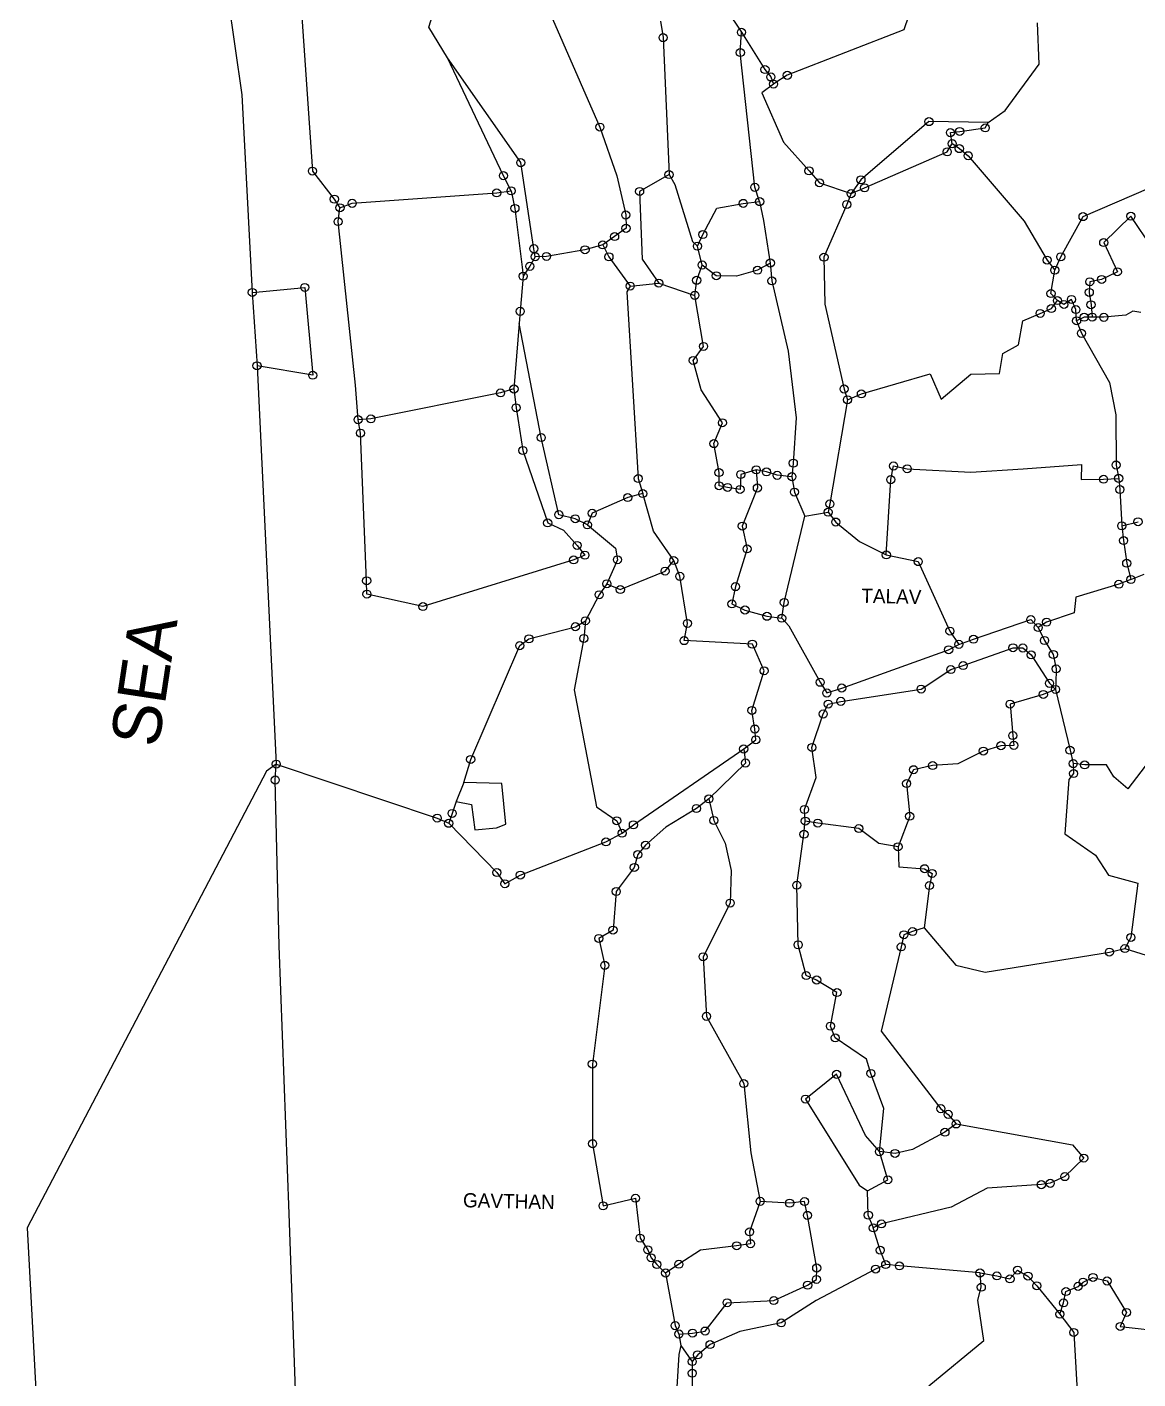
# Model space of a CAD drawing. Header units: metres. Extents: x 260291 to 263275, y 2164777 to 2168005.
# Drawn here: x 260421 to 261115, y 2166214 to 2167058 of the extents above; entities that cross this region are included whole.
import ezdxf

# ---------------------------------------------------------------- set-up
doc = ezdxf.new("R2010")
doc.units = ezdxf.units.M
for name, color, linetype in [('POLY_PARCEL', 6, 'Continuous'), ('SYM_STONE', 1, 'Continuous'), ('TEXT_MAPIN', 7, 'Continuous'), ('TEXT_MAPOUT', 7, 'Continuous'), ('V_BOUND_LINE', 7, 'Continuous')]:
    doc.layers.add(name, color=color, linetype=linetype)

msp = doc.modelspace()

# ---------------------------------------------------------------- linework, layer by layer
at = {"layer": 'POLY_PARCEL'}
for p, q in [((260590.43, 2167101.95), (260599.48, 2166968.26)), ((260737.48, 2167090.78), (260779.07, 2166995.75)), ((260672.22, 2167058.16), (260677.65, 2167075.61)), ((260974.99, 2167074.16), (260968.86, 2167056.44)), ((260858.04, 2167069.01), (260867.44, 2167054.96)), ((260683.82, 2167039.03), (260672.22, 2167058.16)), ((260816.94, 2167061.83), (260818.51, 2167051.61)), ((261053.39, 2167035.05), (261052.45, 2167060.83)), ((260818.51, 2167051.61), (260822.23, 2166966.05)), ((260866.77, 2167042.26), (260867.44, 2167054.96)), ((260867.44, 2167054.96), (260882.18, 2167031.68)), ((260968.86, 2167056.44), (260896.11, 2167028.06)), ((260875.81, 2166958.1), (260866.77, 2167042.26)), ((260729.6, 2166973.52), (260683.82, 2167039.03)), ((260718.79, 2166965.38), (260683.82, 2167039.03)), ((260882.18, 2167031.68), (260885.83, 2167027.04)), ((261032.24, 2167006.11), (261053.39, 2167035.05)), ((260885.83, 2167027.04), (260887.53, 2167022.61)), ((260888.33, 2167023.11), (260887.53, 2167022.61)), ((260896.11, 2167028.06), (260888.33, 2167023.11)), ((260887.53, 2167022.61), (260880.15, 2167017.07)), ((260880.15, 2167017.07), (260893.67, 2166986.32)), ((261021.55, 2166998.62), (261032.24, 2167006.11)), ((260984.6, 2166999.14), (260942.12, 2166962.78)), ((261021.55, 2166998.62), (260984.6, 2166999.14)), ((261019.76, 2166995.22), (261021.55, 2166998.62)), ((260779.07, 2166995.75), (260789.58, 2166965.23)), ((260997.99, 2166992.26), (261003.8, 2166992.99)), ((260999.13, 2166985.37), (260997.99, 2166992.26)), ((261003.8, 2166992.99), (261019.76, 2166995.22)), ((260893.67, 2166986.32), (260909.67, 2166968.39)), ((260996.01, 2166980.28), (260998.96, 2166985.1)), ((260998.96, 2166985.1), (260999.13, 2166985.37)), ((260999.13, 2166985.37), (260999.41, 2166985.17)), ((260999.41, 2166985.17), (261003.57, 2166982.27)), ((261003.57, 2166982.27), (261009.06, 2166977.85)), ((260737.77, 2166919.76), (260729.6, 2166973.52)), ((260944.37, 2166957.79), (260996.01, 2166980.28)), ((261009.06, 2166977.85), (261044.07, 2166936.96)), ((260599.48, 2166968.26), (260613.17, 2166950.7)), ((260723.57, 2166955.91), (260718.79, 2166965.38)), ((260789.58, 2166965.23), (260795.21, 2166940.82)), ((260822.23, 2166966.05), (260803.87, 2166955.51)), ((260822.23, 2166966.05), (260825.9, 2166959.77)), ((260909.67, 2166968.39), (260916.2, 2166960.92)), ((260714.6, 2166954.64), (260723.57, 2166955.91)), ((260723.57, 2166955.91), (260726, 2166944.94)), ((260803.87, 2166955.51), (260805.4, 2166913.21)), ((260825.9, 2166959.77), (260836.95, 2166924.34)), ((260878.83, 2166949.17), (260875.81, 2166958.1)), ((260916.2, 2166960.92), (260935.94, 2166954.14)), ((260942.12, 2166962.78), (260935.94, 2166954.14)), ((260935.94, 2166954.14), (260944.37, 2166957.79)), ((261080.84, 2166939.79), (261132.48, 2166962.11)), ((260613.17, 2166950.7), (260616.72, 2166945.35)), ((260616.72, 2166945.35), (260624.33, 2166948.11)), ((260624.33, 2166948.11), (260714.6, 2166954.64)), ((260852.01, 2166945.03), (260868.6, 2166948.07)), ((260868.6, 2166948.07), (260878.83, 2166949.17)), ((260878.83, 2166949.17), (260881.17, 2166937.41)), ((260933.27, 2166947.36), (260919.02, 2166914.45)), ((260935.94, 2166954.14), (260933.27, 2166947.36)), ((260615.52, 2166936.69), (260616.72, 2166945.35)), ((260726, 2166944.94), (260730.41, 2166908.17)), ((260795.21, 2166940.82), (260795.36, 2166932.49)), ((260843.34, 2166928.61), (260852.01, 2166945.03)), ((261066.94, 2166914.68), (261080.84, 2166939.79)), ((261110.68, 2166940.04), (261093.74, 2166923.58)), ((261124.22, 2166920.06), (261110.68, 2166940.04)), ((260626.47, 2166834.61), (260615.52, 2166936.69)), ((260795.36, 2166932.49), (260788.25, 2166927.32)), ((260881.17, 2166937.41), (260885.5, 2166910.82)), ((261044.07, 2166936.96), (261058.37, 2166912.61)), ((260780.81, 2166922.16), (260769.75, 2166919.07)), ((260788.25, 2166927.32), (260780.81, 2166922.16)), ((260780.81, 2166922.16), (260784.71, 2166914.67)), ((260836.95, 2166924.34), (260839.97, 2166921.33)), ((260839.97, 2166921.33), (260843.34, 2166928.61)), ((261093.74, 2166923.58), (261102.31, 2166905.32)), ((260738.66, 2166914.75), (260735.26, 2166908.75)), ((260738.66, 2166914.75), (260737.77, 2166919.76)), ((260745.66, 2166914.93), (260738.66, 2166914.75)), ((260769.75, 2166919.07), (260745.66, 2166914.93)), ((260784.71, 2166914.67), (260797.98, 2166896.41)), ((260805.4, 2166913.21), (260815.85, 2166898.27)), ((260842.92, 2166909.57), (260839.97, 2166921.33)), ((260919.02, 2166914.45), (260919.61, 2166885.12)), ((261063.18, 2166906.35), (261066.94, 2166914.68)), ((260730.41, 2166908.17), (260731.08, 2166902.56)), ((260735.26, 2166908.75), (260731.08, 2166902.56)), ((260839.51, 2166900.02), (260842.92, 2166909.57)), ((260851.77, 2166902.86), (260842.92, 2166909.57)), ((260877.49, 2166906.31), (260864.47, 2166902.59)), ((260885.5, 2166910.82), (260877.49, 2166906.31)), ((260885.5, 2166910.82), (260886.49, 2166899.66)), ((261058.37, 2166912.61), (261063.18, 2166906.35)), ((261060.8, 2166891.73), (261063.18, 2166906.35)), ((261102.31, 2166905.32), (261092.44, 2166900.53)), ((260731.08, 2166902.56), (260729.27, 2166880.64)), ((260797.98, 2166896.41), (260795.9, 2166892.79)), ((260797.98, 2166896.41), (260815.85, 2166898.27)), ((260815.85, 2166898.27), (260838.36, 2166890.61)), ((260838.36, 2166890.61), (260839.51, 2166900.02)), ((260864.47, 2166902.59), (260851.77, 2166902.86)), ((260886.49, 2166899.66), (260896.69, 2166855.78)), ((261085.06, 2166899.08), (261084.74, 2166892.46)), ((261092.44, 2166900.53), (261085.06, 2166899.08)), ((260561.94, 2166892.42), (260594.74, 2166895.58)), ((260594.74, 2166895.58), (260599.7, 2166840.71)), ((260795.9, 2166892.79), (260803.03, 2166776.16)), ((260843.78, 2166858.71), (260838.36, 2166890.61)), ((261064.83, 2166887.35), (261060.8, 2166891.73)), ((261073.62, 2166888.05), (261068.9, 2166884.93)), ((261076.35, 2166881.73), (261073.62, 2166888.05)), ((261084.74, 2166892.46), (261085.82, 2166884.74)), ((260729.27, 2166880.64), (260728.66, 2166872.96)), ((260919.61, 2166885.12), (260931.58, 2166832.1)), ((261043.26, 2166874.64), (261054.03, 2166879.34)), ((261054.03, 2166879.34), (261061.05, 2166882.33)), ((261061.05, 2166882.33), (261064.83, 2166887.35)), ((261068.9, 2166884.93), (261064.83, 2166887.35)), ((261076.83, 2166874.74), (261076.35, 2166881.73)), ((261085.82, 2166884.74), (261086.55, 2166877.03)), ((261111.89, 2166880.83), (261107.51, 2166878.23)), ((261116.92, 2166880), (261111.89, 2166880.83)), ((260728.66, 2166872.96), (260725.39, 2166832.13)), ((260742.44, 2166801.77), (260728.66, 2166872.96)), ((261040.47, 2166859.69), (261043.26, 2166874.64)), ((261081.53, 2166876.96), (261076.83, 2166874.74)), ((261076.83, 2166874.74), (261079.8, 2166866.9)), ((261086.55, 2166877.03), (261081.53, 2166876.96)), ((261093.78, 2166876.9), (261086.55, 2166877.03)), ((261107.51, 2166878.23), (261093.78, 2166876.9)), ((261079.8, 2166866.9), (261097.32, 2166836.26)), ((260837.35, 2166849.94), (260843.78, 2166858.71)), ((260896.69, 2166855.78), (260901.69, 2166814.03)), ((261028.63, 2166841.78), (261030.7, 2166854.29)), ((261030.7, 2166854.29), (261040.47, 2166859.69)), ((260599.7, 2166840.71), (260564.89, 2166846.65)), ((260842.41, 2166831.57), (260837.35, 2166849.94)), ((260942.38, 2166829.08), (260985.3, 2166841.6)), ((260985.3, 2166841.6), (260992.14, 2166825.76)), ((260992.14, 2166825.76), (261010.66, 2166841.28)), ((261010.66, 2166841.28), (261028.63, 2166841.78)), ((260628, 2166812.94), (260626.47, 2166834.61)), ((260717, 2166829.65), (260636, 2166813.44)), ((260725.39, 2166832.13), (260717, 2166829.65)), ((260725.39, 2166832.13), (260726.69, 2166820.42)), ((260855.57, 2166811.02), (260842.41, 2166831.57)), ((260931.58, 2166832.1), (260933.72, 2166825.38)), ((260933.72, 2166825.38), (260942.38, 2166829.08)), ((261097.32, 2166836.26), (261101.37, 2166815.99)), ((260726.69, 2166820.42), (260730.94, 2166793.7)), ((260933.72, 2166825.38), (260922.69, 2166760.32)), ((260636, 2166813.44), (260628, 2166812.94)), ((260629.53, 2166804.56), (260628, 2166812.94)), ((260901.69, 2166814.03), (260899.85, 2166785.78)), ((261101.37, 2166815.99), (261101.47, 2166784.61)), ((260633.36, 2166712.29), (260629.53, 2166804.56)), ((260850.27, 2166797.99), (260855.57, 2166811.02)), ((260753.39, 2166753.6), (260742.44, 2166801.77)), ((260853.45, 2166779.88), (260850.27, 2166797.99)), ((260730.94, 2166793.7), (260746.45, 2166748.44)), ((260853.49, 2166771.64), (260853.45, 2166779.88)), ((260867.03, 2166778.7), (260866.6, 2166769.35)), ((260876.68, 2166781.61), (260867.03, 2166778.7)), ((260876.68, 2166781.61), (260877.42, 2166770.27)), ((260883.12, 2166780.35), (260876.68, 2166781.61)), ((260889.76, 2166778.2), (260883.12, 2166780.35)), ((260899, 2166777.34), (260889.76, 2166778.2)), ((260899.85, 2166785.78), (260899, 2166777.34)), ((260960.73, 2166775.49), (260962.47, 2166784.02)), ((260962.47, 2166784.02), (260971.01, 2166782.28)), ((260971.01, 2166782.28), (261010.73, 2166780.25)), ((261010.73, 2166780.25), (261043.52, 2166782.26)), ((261043.52, 2166782.26), (261079.83, 2166784.98)), ((261079.83, 2166784.98), (261079.63, 2166775.64)), ((261101.47, 2166784.61), (261103.09, 2166776.28)), ((260803.03, 2166776.16), (260805.83, 2166766.78)), ((260858.82, 2166770.63), (260853.49, 2166771.64)), ((260866.6, 2166769.35), (260858.82, 2166770.63)), ((260877.42, 2166770.27), (260868, 2166746.44)), ((260899, 2166777.34), (260900.58, 2166767.72)), ((260957.95, 2166728.45), (260960.73, 2166775.49)), ((261079.63, 2166775.64), (261093.67, 2166775.73)), ((261093.67, 2166775.73), (261103.09, 2166776.28)), ((261103.09, 2166776.28), (261103.83, 2166769.31)), ((260796.44, 2166764.32), (260774.24, 2166754.48)), ((260805.83, 2166766.78), (260796.44, 2166764.32)), ((260812.44, 2166743.24), (260805.83, 2166766.78)), ((260900.58, 2166767.72), (260907.13, 2166752.61)), ((261103.83, 2166769.31), (261105.03, 2166746.64)), ((260763.66, 2166751.05), (260753.39, 2166753.6)), ((260774.24, 2166754.48), (260771.25, 2166747.23)), ((260894.17, 2166698.78), (260907.13, 2166752.61)), ((260907.13, 2166752.61), (260921.6, 2166755.13)), ((260922.69, 2166760.32), (260921.6, 2166755.13)), ((260921.6, 2166755.13), (260926.36, 2166749)), ((260746.45, 2166748.44), (260756.35, 2166743.9)), ((260771.25, 2166747.23), (260763.66, 2166751.05)), ((260771.25, 2166747.23), (260788.9, 2166732.69)), ((260868, 2166746.44), (260870.99, 2166732.21)), ((260926.36, 2166749), (260941.18, 2166736.95)), ((261105.03, 2166746.64), (261115.17, 2166749.15)), ((261105.03, 2166746.64), (261106.17, 2166737.43)), ((260756.35, 2166743.9), (260764.81, 2166734.4)), ((260825.18, 2166724.96), (260812.44, 2166743.24)), ((260941.18, 2166736.95), (260957.95, 2166728.45)), ((261106.17, 2166737.43), (261108.11, 2166723.26)), ((260769.68, 2166728.3), (260762.68, 2166725.33)), ((260764.81, 2166734.4), (260769.68, 2166728.3)), ((260788.9, 2166732.69), (260790.03, 2166725.46)), ((260870.99, 2166732.21), (260863.72, 2166708.66)), ((260957.95, 2166728.45), (260977.92, 2166724.27)), ((260762.68, 2166725.33), (260668.51, 2166696.21)), ((260790.03, 2166725.46), (260783.4, 2166710.43)), ((260819.8, 2166718.33), (260825.18, 2166724.96)), ((260828.96, 2166715.1), (260825.18, 2166724.96)), ((260977.92, 2166724.27), (260997.69, 2166680.85)), ((261108.11, 2166723.26), (261110.7, 2166713.12)), ((260633.52, 2166703.96), (260633.36, 2166712.29)), ((260783.4, 2166710.43), (260778.61, 2166703.59)), ((260783.4, 2166710.43), (260791.82, 2166706.83)), ((260791.82, 2166706.83), (260819.8, 2166718.33)), ((260833.73, 2166685.68), (260828.96, 2166715.1)), ((261110.7, 2166713.12), (261103.22, 2166710.14)), ((261110.7, 2166713.12), (261119.01, 2166716.39)), ((260668.51, 2166696.21), (260633.52, 2166703.96)), ((260778.61, 2166703.59), (260770.02, 2166687.31)), ((260863.72, 2166708.66), (260861.51, 2166697.84)), ((261076.33, 2166701.98), (261075.23, 2166692.36)), ((261103.22, 2166710.14), (261076.33, 2166701.98)), ((260861.51, 2166697.84), (260869.67, 2166694.04)), ((260869.67, 2166694.04), (260883.43, 2166690.12)), ((260892.64, 2166688.94), (260894.17, 2166698.78)), ((260763.76, 2166683.64), (260770.02, 2166687.31)), ((260770.02, 2166687.31), (260769.01, 2166676.28)), ((260831.69, 2166674.92), (260833.73, 2166685.68)), ((260883.43, 2166690.12), (260892.64, 2166688.94)), ((260892.64, 2166688.94), (260896.99, 2166684.23)), ((261012.42, 2166675.81), (261048.23, 2166688.06)), ((261048.23, 2166688.06), (261052.85, 2166683.07)), ((261058.04, 2166686.46), (261052.85, 2166683.07)), ((261075.23, 2166692.36), (261058.04, 2166686.46)), ((260734.75, 2166676.04), (260763.76, 2166683.64)), ((260896.99, 2166684.23), (260916.67, 2166648.9)), ((260997.69, 2166680.85), (261003.22, 2166672.59)), ((261052.85, 2166683.07), (261056.75, 2166675.01)), ((260698.34, 2166600.69), (260728.99, 2166671.79)), ((260728.99, 2166671.79), (260734.75, 2166676.04)), ((260769.01, 2166676.28), (260763.03, 2166644.25)), ((260874.27, 2166672.71), (260831.69, 2166674.92)), ((260881.64, 2166656.08), (260874.27, 2166672.71)), ((260930.11, 2166645.32), (260996.9, 2166669.22)), ((260996.9, 2166669.22), (261003.22, 2166672.59)), ((261003.22, 2166672.59), (261012.42, 2166675.81)), ((261005.97, 2166659.33), (261037.1, 2166670.46)), ((261037.1, 2166670.46), (261043.2, 2166670.33)), ((261043.2, 2166670.33), (261048.45, 2166666.02)), ((261056.75, 2166675.01), (261062.27, 2166666.26)), ((261048.45, 2166666.02), (261059.89, 2166648.25)), ((261062.27, 2166666.26), (261064.03, 2166657.27)), ((260874.02, 2166631.3), (260881.64, 2166656.08)), ((260979.71, 2166644.66), (260998.29, 2166656.83)), ((260998.29, 2166656.83), (261005.97, 2166659.33)), ((261064.03, 2166657.27), (261063.78, 2166648.15)), ((260763.03, 2166644.25), (260776.9, 2166571.16)), ((260916.67, 2166648.9), (260920.81, 2166642.22)), ((260920.81, 2166642.22), (260930.11, 2166645.32)), ((260929.58, 2166636.99), (260979.71, 2166644.66)), ((261063.67, 2166644.41), (261056.02, 2166641.29)), ((261059.89, 2166648.25), (261063.67, 2166644.41)), ((261063.78, 2166648.15), (261063.67, 2166644.41)), ((261063.67, 2166644.41), (261072.71, 2166606.43)), ((260918.54, 2166629.1), (260921.65, 2166635.29)), ((260921.65, 2166635.29), (260929.58, 2166636.99)), ((261056.02, 2166641.29), (261035.29, 2166635.27)), ((261035.29, 2166635.27), (261036.96, 2166615.61)), ((260875.83, 2166619.69), (260874.02, 2166631.3)), ((260911.5, 2166608.18), (260918.54, 2166629.1)), ((260876.46, 2166612.98), (260875.83, 2166619.69)), ((260868.86, 2166607.23), (260876.46, 2166612.98)), ((261029.58, 2166609.3), (261018.54, 2166605.92)), ((261037.59, 2166609.51), (261029.58, 2166609.3)), ((261036.96, 2166615.61), (261037.59, 2166609.51)), ((260694.17, 2166586.38), (260698.34, 2166600.69)), ((260799.97, 2166559.85), (260868.86, 2166607.23)), ((260868.86, 2166607.23), (260870.03, 2166598.46)), ((260914.22, 2166589.35), (260911.5, 2166608.18)), ((261018.54, 2166605.92), (261002.54, 2166597.89)), ((261072.71, 2166606.43), (261074.73, 2166598.08)), ((260576.28, 2166587.84), (260576.91, 2166597.79)), ((260576.91, 2166597.79), (260677.45, 2166564.05)), ((260870.03, 2166598.46), (260847.1, 2166576.05)), ((260975, 2166594.29), (260970.62, 2166585.63)), ((260986.88, 2166596.89), (260975, 2166594.29)), ((261002.54, 2166597.89), (260986.88, 2166596.89)), ((261081.86, 2166597.27), (261074.73, 2166598.08)), ((261074.73, 2166598.08), (261074.93, 2166591.89)), ((261095.5, 2166597.36), (261081.86, 2166597.27)), ((261100.02, 2166589.87), (261095.5, 2166597.36)), ((261119.65, 2166596.45), (261108.82, 2166582.28)), ((260578.63, 2166484.23), (260576.28, 2166587.84)), ((260694.17, 2166586.38), (260689.27, 2166574.39)), ((260717.85, 2166585.6), (260694.17, 2166586.38)), ((260720.39, 2166560.34), (260717.85, 2166585.6)), ((260906.86, 2166569.43), (260914.22, 2166589.35)), ((260970.62, 2166585.63), (260972.56, 2166565.21)), ((261071.91, 2166588.21), (261069.38, 2166554.23)), ((261074.93, 2166591.89), (261071.91, 2166588.21)), ((261108.82, 2166582.28), (261100.02, 2166589.87)), ((260847.1, 2166576.05), (260839.33, 2166570.06)), ((260847.1, 2166576.05), (260850.22, 2166562.6)), ((260686.79, 2166566.99), (260684.6, 2166560.81)), ((260689.27, 2166574.39), (260686.79, 2166566.99)), ((260689.27, 2166574.39), (260698.76, 2166572.64)), ((260698.76, 2166572.64), (260700.99, 2166556.65)), ((260776.9, 2166571.16), (260789.59, 2166562.39)), ((260839.33, 2166570.06), (260820.33, 2166558.41)), ((260907.37, 2166562.17), (260906.86, 2166569.43)), ((260677.45, 2166564.05), (260684.6, 2166560.81)), ((260684.6, 2166560.81), (260714.71, 2166530.06)), ((260714.41, 2166557.9), (260720.39, 2166560.34)), ((260789.59, 2166562.39), (260792.9, 2166554.61)), ((260792.9, 2166554.61), (260799.97, 2166559.85)), ((260820.33, 2166558.41), (260807.51, 2166547.11)), ((260850.22, 2166562.6), (260857.33, 2166548.42)), ((260906.53, 2166553.96), (260907.37, 2166562.17)), ((260915.16, 2166560.93), (260907.37, 2166562.17)), ((260940.83, 2166557.52), (260915.16, 2166560.93)), ((260972.56, 2166565.21), (260965.28, 2166546.13)), ((260700.99, 2166556.65), (260714.41, 2166557.9)), ((260782.86, 2166549.16), (260792.9, 2166554.61)), ((260902.05, 2166522.11), (260906.53, 2166553.96)), ((260953.21, 2166548.11), (260940.83, 2166557.52)), ((261069.38, 2166554.23), (261088.66, 2166540.95)), ((260729.35, 2166528.46), (260782.86, 2166549.16)), ((260807.51, 2166547.11), (260802.7, 2166541.3)), ((260857.33, 2166548.42), (260861.05, 2166531.4)), ((260965.28, 2166546.13), (260953.21, 2166548.11)), ((260965.28, 2166546.13), (260965.86, 2166533.55)), ((260800.55, 2166533.22), (260789.25, 2166518.2)), ((260802.7, 2166541.3), (260800.55, 2166533.22)), ((260965.86, 2166533.55), (260981.86, 2166532.44)), ((261088.66, 2166540.95), (261096.7, 2166528.4)), ((260714.71, 2166530.06), (260719.71, 2166523.01)), ((260719.71, 2166523.01), (260729.35, 2166528.46)), ((260861.05, 2166531.4), (260860.42, 2166510.96)), ((260981.86, 2166532.44), (260986.56, 2166529.48)), ((260986.56, 2166529.48), (260984.87, 2166521.9)), ((261096.7, 2166528.4), (261115.1, 2166523.44)), ((260789.25, 2166518.2), (260787.25, 2166494.11)), ((260902.89, 2166484.89), (260902.05, 2166522.11)), ((260984.87, 2166521.9), (260981.63, 2166495.5)), ((261115.1, 2166523.44), (261110.7, 2166489.5)), ((260860.42, 2166510.96), (260843.5, 2166477.44)), ((260787.25, 2166494.11), (260778.38, 2166488.88)), ((260968.95, 2166491.2), (260967.26, 2166483.62)), ((260974.33, 2166493.18), (260968.95, 2166491.2)), ((260981.63, 2166495.5), (260974.33, 2166493.18)), ((260981.63, 2166495.5), (261001.28, 2166472.22)), ((260585.01, 2166316.93), (260578.63, 2166484.23)), ((260778.38, 2166488.88), (260782.09, 2166472.05)), ((260907.91, 2166465.68), (260902.89, 2166484.89)), ((260967.26, 2166483.62), (260954.67, 2166430.95)), ((261097.31, 2166480.34), (261106.96, 2166482.58)), ((261110.7, 2166489.5), (261106.96, 2166482.58)), ((261106.96, 2166482.58), (261126.84, 2166476.29)), ((260843.5, 2166477.44), (260845.62, 2166440.2)), ((261019.65, 2166467.9), (261097.31, 2166480.34)), ((260782.09, 2166472.05), (260774.34, 2166410.4)), ((260914.45, 2166462.9), (260907.91, 2166465.68)), ((261001.28, 2166472.22), (261019.65, 2166467.9)), ((260927.14, 2166455.05), (260914.45, 2166462.9)), ((260923.05, 2166434.07), (260927.14, 2166455.05)), ((260845.62, 2166440.2), (260868.89, 2166398.21)), ((260926.03, 2166426.76), (260923.05, 2166434.07)), ((260945.52, 2166413.49), (260926.03, 2166426.76)), ((260954.67, 2166430.95), (260992.05, 2166382.53)), ((260774.34, 2166410.4), (260774.49, 2166360.65)), ((260948.3, 2166404.54), (260945.52, 2166413.49)), ((260868.89, 2166398.21), (260873.41, 2166354.88)), ((260926.92, 2166403.99), (260907.49, 2166388.53)), ((260944.86, 2166365.79), (260926.92, 2166403.99)), ((260956.39, 2166382.63), (260948.3, 2166404.54)), ((260907.49, 2166388.53), (260941, 2166334.74)), ((260953.67, 2166355.69), (260956.39, 2166382.63)), ((260992.05, 2166382.53), (260996.55, 2166379)), ((261001.57, 2166372.99), (260994.59, 2166367.81)), ((260996.55, 2166379), (261001.57, 2166372.99)), ((261001.57, 2166372.99), (261074.33, 2166359.98)), ((260953.67, 2166355.69), (260944.86, 2166365.79)), ((260994.59, 2166367.81), (260974.33, 2166357.01)), ((260774.49, 2166360.65), (260781.05, 2166321.84)), ((260963.41, 2166354.58), (260953.67, 2166355.69)), ((260958.89, 2166338.13), (260953.67, 2166355.69)), ((260974.33, 2166357.01), (260963.41, 2166354.58)), ((261074.33, 2166359.98), (261081.3, 2166351.64)), ((260873.41, 2166354.88), (260879.14, 2166324.64)), ((261081.3, 2166351.64), (261069.42, 2166340.09)), ((261069.42, 2166340.09), (261060.36, 2166335.91)), ((260941, 2166334.74), (260946.21, 2166331.16)), ((260946.21, 2166331.16), (260958.89, 2166338.13)), ((260946.71, 2166316), (260946.21, 2166331.16)), ((261021.01, 2166332.95), (260998.44, 2166321.06)), ((261054.81, 2166335.08), (261021.01, 2166332.95)), ((261060.36, 2166335.91), (261054.81, 2166335.08)), ((260781.05, 2166321.84), (260801.25, 2166326.58)), ((260801.25, 2166326.58), (260804.16, 2166301.64)), ((260879.14, 2166324.64), (260872.56, 2166305.58)), ((260897.61, 2166323.5), (260879.14, 2166324.64)), ((260906.88, 2166324.53), (260897.61, 2166323.5)), ((260908.66, 2166315.88), (260906.88, 2166324.53)), ((260589.8, 2166179.89), (260585.01, 2166316.93)), ((260914.48, 2166282.99), (260908.66, 2166315.88)), ((260949.64, 2166308.51), (260946.71, 2166316)), ((260998.44, 2166321.06), (260954.93, 2166310.58)), ((260872.56, 2166305.58), (260873.14, 2166298.18)), ((260949.83, 2166308.03), (260949.64, 2166308.51)), ((260954.93, 2166310.58), (260949.83, 2166308.03)), ((260954.15, 2166294.11), (260949.83, 2166308.03)), ((260804.16, 2166301.64), (260808.94, 2166294.4)), ((260864.48, 2166296.89), (260841.87, 2166294.08)), ((260873.14, 2166298.18), (260864.48, 2166296.89)), ((260808.94, 2166294.4), (260811.05, 2166289.42)), ((260811.05, 2166289.42), (260814.65, 2166285.16)), ((260841.87, 2166294.08), (260828.35, 2166285.35)), ((260957.58, 2166285.14), (260954.15, 2166294.11)), ((260814.65, 2166285.16), (260820.09, 2166279.87)), ((260828.35, 2166285.35), (260820.09, 2166279.87)), ((260820.09, 2166279.87), (260826.03, 2166246.99)), ((260951.25, 2166282.31), (260914.06, 2166262.71)), ((260914.33, 2166275.86), (260914.48, 2166282.99)), ((260957.58, 2166285.14), (260951.25, 2166282.31)), ((260966.13, 2166284.3), (260957.58, 2166285.14)), ((261016.49, 2166279.91), (260966.13, 2166284.3)), ((261016.49, 2166279.91), (261027, 2166278.04)), ((261017.28, 2166271), (261016.49, 2166279.91)), ((261035.2, 2166276.21), (261039.94, 2166281.71)), ((261039.94, 2166281.71), (261046.45, 2166277.95)), ((260887.66, 2166262.64), (260908.83, 2166272.28)), ((260908.83, 2166272.28), (260914.33, 2166275.86)), ((261027, 2166278.04), (261035.2, 2166276.21)), ((261046.45, 2166277.95), (261051.92, 2166271.9)), ((261051.92, 2166271.9), (261063.82, 2166257.27)), ((261070.17, 2166268.31), (261077.73, 2166271.54)), ((261077.73, 2166271.54), (261080.85, 2166274.19)), ((261080.85, 2166274.19), (261087.04, 2166277.12)), ((261087.04, 2166277.12), (261095.84, 2166274.89)), ((261095.84, 2166274.89), (261108, 2166255.25)), ((261015.13, 2166262.82), (261017.28, 2166271)), ((261018.87, 2166237.71), (261015.13, 2166262.82)), ((261068.66, 2166261.2), (261070.17, 2166268.31)), ((260844.83, 2166243.62), (260858.53, 2166261.3)), ((260858.53, 2166261.3), (260887.66, 2166262.64)), ((260914.06, 2166262.71), (260892.33, 2166248.69)), ((261063.82, 2166257.27), (261066.38, 2166254.13)), ((261066.38, 2166254.13), (261068.66, 2166261.2)), ((261108, 2166255.25), (261104.07, 2166246.5)), ((260826.03, 2166246.99), (260828.39, 2166241.76)), ((260892.33, 2166248.69), (260866.49, 2166243.32)), ((261066.38, 2166254.13), (261075.03, 2166242.75)), ((261104.07, 2166246.5), (261134.28, 2166243.13)), ((260828.39, 2166241.76), (260836.91, 2166242.32)), ((260828.39, 2166241.76), (260829.59, 2166234.59)), ((260836.91, 2166242.32), (260844.83, 2166243.62)), ((260866.49, 2166243.32), (260847.85, 2166235.16)), ((260984.46, 2166209.48), (261018.87, 2166237.71)), ((261075.03, 2166242.75), (261081.34, 2166130.66)), ((260828.3, 2166229.07), (260818.83, 2166068.43)), ((260829.59, 2166234.59), (260828.3, 2166229.07)), ((260829.59, 2166234.59), (260835.89, 2166225.73)), ((260847.85, 2166235.16), (260840.13, 2166228.75)), ((260835.89, 2166225.73), (260836.74, 2166224.54)), ((260840.13, 2166228.75), (260836.74, 2166224.54)), ((260836.74, 2166224.54), (260836.74, 2166217.29)), ((260836.74, 2166217.29), (260836.43, 2166187.67))]:
    msp.add_line(p, q, dxfattribs=at)
at = {"layer": 'SYM_STONE'}
for centre in [(260867.44, 2167054.96), (260818.51, 2167051.61), (260866.77, 2167042.26), (260882.18, 2167031.68), (260885.83, 2167027.04), (260887.53, 2167022.61), (260896.11, 2167028.06), (260779.07, 2166995.75), (260984.6, 2166999.14), (261019.76, 2166995.22), (260997.99, 2166992.26), (261003.8, 2166992.99), (260996.01, 2166980.28), (260999.13, 2166985.37), (261003.57, 2166982.27), (260729.6, 2166973.52), (261009.06, 2166977.85), (260599.48, 2166968.26), (260718.79, 2166965.38), (260822.23, 2166966.05), (260909.67, 2166968.39), (260942.12, 2166962.78), (260714.6, 2166954.64), (260723.57, 2166955.91), (260803.87, 2166955.51), (260875.81, 2166958.1), (260916.2, 2166960.92), (260935.94, 2166954.14), (260935.94, 2166954.14), (260944.37, 2166957.79), (260613.17, 2166950.7), (260616.72, 2166945.35), (260624.33, 2166948.11), (260726, 2166944.94), (260868.6, 2166948.07), (260878.83, 2166949.17), (260933.27, 2166947.36), (260615.52, 2166936.69), (260795.21, 2166940.82), (261080.84, 2166939.79), (261110.68, 2166940.04), (260795.36, 2166932.49), (260843.34, 2166928.61), (260737.77, 2166919.76), (260769.75, 2166919.07), (260780.81, 2166922.16), (260788.25, 2166927.32), (260839.97, 2166921.33), (261093.74, 2166923.58), (260738.66, 2166914.75), (260745.66, 2166914.93), (260784.71, 2166914.67), (260885.5, 2166910.82), (260919.02, 2166914.45), (261058.37, 2166912.61), (261066.94, 2166914.68), (260731.08, 2166902.56), (260735.26, 2166908.75), (260842.92, 2166909.57), (260851.77, 2166902.86), (260877.49, 2166906.31), (261063.18, 2166906.35), (261102.31, 2166905.32), (260594.74, 2166895.58), (260797.98, 2166896.41), (260815.85, 2166898.27), (260839.51, 2166900.02), (260886.49, 2166899.66), (261085.06, 2166899.08), (261092.44, 2166900.53), (260561.94, 2166892.42), (260838.36, 2166890.61), (261060.8, 2166891.73), (261064.83, 2166887.35), (261073.62, 2166888.05), (261084.74, 2166892.46), (260729.27, 2166880.64), (261054.03, 2166879.34), (261061.05, 2166882.33), (261068.9, 2166884.93), (261076.35, 2166881.73), (261081.53, 2166876.96), (261085.82, 2166884.74), (261086.55, 2166877.03), (261093.78, 2166876.9), (261076.83, 2166874.74), (261079.8, 2166866.9), (260843.78, 2166858.71), (260564.89, 2166846.65), (260837.35, 2166849.94), (260599.7, 2166840.71), (260717, 2166829.65), (260725.39, 2166832.13), (260931.58, 2166832.1), (260942.38, 2166829.08), (260726.69, 2166820.42), (260933.72, 2166825.38), (260628, 2166812.94), (260636, 2166813.44), (260855.57, 2166811.02), (260629.53, 2166804.56), (260742.44, 2166801.77), (260730.94, 2166793.7), (260850.27, 2166797.99), (260899.85, 2166785.78), (260962.47, 2166784.02), (261101.47, 2166784.61), (260803.03, 2166776.16), (260853.45, 2166779.88), (260867.03, 2166778.7), (260876.68, 2166781.61), (260883.12, 2166780.35), (260889.76, 2166778.2), (260899, 2166777.34), (260960.73, 2166775.49), (260971.01, 2166782.28), (261093.67, 2166775.73), (261103.09, 2166776.28), (260853.49, 2166771.64), (260858.82, 2166770.63), (260866.6, 2166769.35), (260877.42, 2166770.27), (260900.58, 2166767.72), (261103.83, 2166769.31), (260796.44, 2166764.32), (260805.83, 2166766.78), (260922.69, 2166760.32), (260753.39, 2166753.6), (260763.66, 2166751.05), (260774.24, 2166754.48), (260921.6, 2166755.13), (260746.45, 2166748.44), (260771.25, 2166747.23), (260868, 2166746.44), (260926.36, 2166749), (261105.03, 2166746.64), (261115.17, 2166749.15), (260764.81, 2166734.4), (261106.17, 2166737.43), (260762.68, 2166725.33), (260769.68, 2166728.3), (260790.03, 2166725.46), (260825.18, 2166724.96), (260870.99, 2166732.21), (260957.95, 2166728.45), (260819.8, 2166718.33), (260977.92, 2166724.27), (261108.11, 2166723.26), (260633.36, 2166712.29), (260783.4, 2166710.43), (260828.96, 2166715.1), (260863.72, 2166708.66), (261103.22, 2166710.14), (261110.7, 2166713.12), (260633.52, 2166703.96), (260778.61, 2166703.59), (260791.82, 2166706.83), (260668.51, 2166696.21), (260861.51, 2166697.84), (260869.67, 2166694.04), (260894.17, 2166698.78), (260763.76, 2166683.64), (260770.02, 2166687.31), (260833.73, 2166685.68), (260883.43, 2166690.12), (260892.64, 2166688.94), (261048.23, 2166688.06), (261052.85, 2166683.07), (261058.04, 2166686.46), (260734.75, 2166676.04), (260769.01, 2166676.28), (260831.69, 2166674.92), (260997.69, 2166680.85), (261012.42, 2166675.81), (261056.75, 2166675.01), (260728.99, 2166671.79), (260874.27, 2166672.71), (260996.9, 2166669.22), (261003.22, 2166672.59), (261037.1, 2166670.46), (261043.2, 2166670.33), (261048.45, 2166666.02), (261062.27, 2166666.26), (261005.97, 2166659.33), (261064.03, 2166657.27), (260881.64, 2166656.08), (260916.67, 2166648.9), (260998.29, 2166656.83), (260920.81, 2166642.22), (260930.11, 2166645.32), (260979.71, 2166644.66), (261056.02, 2166641.29), (261059.89, 2166648.25), (261063.67, 2166644.41), (260921.65, 2166635.29), (260929.58, 2166636.99), (261035.29, 2166635.27), (260874.02, 2166631.3), (260918.54, 2166629.1), (260875.83, 2166619.69), (261036.96, 2166615.61), (260868.86, 2166607.23), (260876.46, 2166612.98), (260911.5, 2166608.18), (261029.58, 2166609.3), (261037.59, 2166609.51), (260698.34, 2166600.69), (260870.03, 2166598.46), (261018.54, 2166605.92), (261072.71, 2166606.43), (261074.73, 2166598.08), (260576.91, 2166597.79), (260975, 2166594.29), (260986.88, 2166596.89), (261074.93, 2166591.89), (261081.86, 2166597.27), (260576.28, 2166587.84), (260970.62, 2166585.63), (260847.1, 2166576.05), (260686.79, 2166566.99), (260839.33, 2166570.06), (260906.86, 2166569.43), (260972.56, 2166565.21), (260677.45, 2166564.05), (260684.6, 2166560.81), (260789.59, 2166562.39), (260799.97, 2166559.85), (260850.22, 2166562.6), (260907.37, 2166562.17), (260915.16, 2166560.93), (260940.83, 2166557.52), (260782.86, 2166549.16), (260792.9, 2166554.61), (260906.53, 2166553.96), (260802.7, 2166541.3), (260807.51, 2166547.11), (260965.28, 2166546.13), (260800.55, 2166533.22), (260981.86, 2166532.44), (260714.71, 2166530.06), (260719.71, 2166523.01), (260729.35, 2166528.46), (260902.05, 2166522.11), (260986.56, 2166529.48), (260789.25, 2166518.2), (260984.87, 2166521.9), (260860.42, 2166510.96), (260778.38, 2166488.88), (260787.25, 2166494.11), (260968.95, 2166491.2), (260974.33, 2166493.18), (261110.7, 2166489.5), (260902.89, 2166484.89), (260967.26, 2166483.62), (261097.31, 2166480.34), (261106.96, 2166482.58), (260782.09, 2166472.05), (260843.5, 2166477.44), (260907.91, 2166465.68), (260914.45, 2166462.9), (260927.14, 2166455.05), (260845.62, 2166440.2), (260923.05, 2166434.07), (260926.03, 2166426.76), (260774.34, 2166410.4), (260926.92, 2166403.99), (260948.3, 2166404.54), (260868.89, 2166398.21), (260907.49, 2166388.53), (260992.05, 2166382.53), (260996.55, 2166379), (261001.57, 2166372.99), (260994.59, 2166367.81), (260774.49, 2166360.65), (260953.67, 2166355.69), (260963.41, 2166354.58), (261081.3, 2166351.64), (260958.89, 2166338.13), (261069.42, 2166340.09), (261054.81, 2166335.08), (261060.36, 2166335.91), (260781.05, 2166321.84), (260801.25, 2166326.58), (260879.14, 2166324.64), (260897.61, 2166323.5), (260906.88, 2166324.53), (260908.66, 2166315.88), (260946.71, 2166316), (260872.56, 2166305.58), (260949.83, 2166308.03), (260954.93, 2166310.58), (260804.16, 2166301.64), (260808.94, 2166294.4), (260864.48, 2166296.89), (260873.14, 2166298.18), (260954.15, 2166294.11), (260811.05, 2166289.42), (260814.65, 2166285.16), (260820.09, 2166279.87), (260828.35, 2166285.35), (260914.48, 2166282.99), (260951.25, 2166282.31), (260957.58, 2166285.14), (260966.13, 2166284.3), (261016.49, 2166279.91), (261027, 2166278.04), (261039.94, 2166281.71), (261046.45, 2166277.95), (260908.83, 2166272.28), (260914.33, 2166275.86), (261017.28, 2166271), (261035.2, 2166276.21), (261051.92, 2166271.9), (261077.73, 2166271.54), (261080.85, 2166274.19), (261087.04, 2166277.12), (261095.84, 2166274.89), (260858.53, 2166261.3), (260887.66, 2166262.64), (261068.66, 2166261.2), (261070.17, 2166268.31), (261066.38, 2166254.13), (261108, 2166255.25), (260826.03, 2166246.99), (260844.83, 2166243.62), (260892.33, 2166248.69), (261104.07, 2166246.5), (260828.39, 2166241.76), (260836.91, 2166242.32), (260847.85, 2166235.16), (261075.03, 2166242.75), (260840.13, 2166228.75), (260836.74, 2166224.54), (260836.74, 2166217.29)]:
    msp.add_circle(centre, 2.52, dxfattribs=at)
at = {"layer": 'V_BOUND_LINE'}
for p, q in [((260534.35, 2167161.93), (260555.45, 2167015.81)), ((260555.45, 2167015.81), (260561.94, 2166892.42)), ((260561.94, 2166892.42), (260564.89, 2166846.65)), ((260564.89, 2166846.65), (260576.91, 2166597.79)), ((260570.71, 2166593.35), (260421.24, 2166308.12)), ((260576.91, 2166597.79), (260570.71, 2166593.35)), ((260421.24, 2166308.12), (260446.87, 2165830.68))]:
    msp.add_line(p, q, dxfattribs=at)

# ---------------------------------------------------------------- texts
at = {"layer": 'TEXT_MAPIN'}
for s, p in [('TALAV', (260942.23, 2166698.58)), ('GAVTHAN', (260693.47, 2166320.99))]:
    msp.add_text(s, height=8.869, rotation=358.75779, dxfattribs=at).set_placement(p)
at = {"layer": 'TEXT_MAPOUT'}
msp.add_text('SEA', height=30.318, rotation=81.39564, dxfattribs=at).set_placement((260503.21, 2166607.53))

doc.saveas('drawing.dxf')
